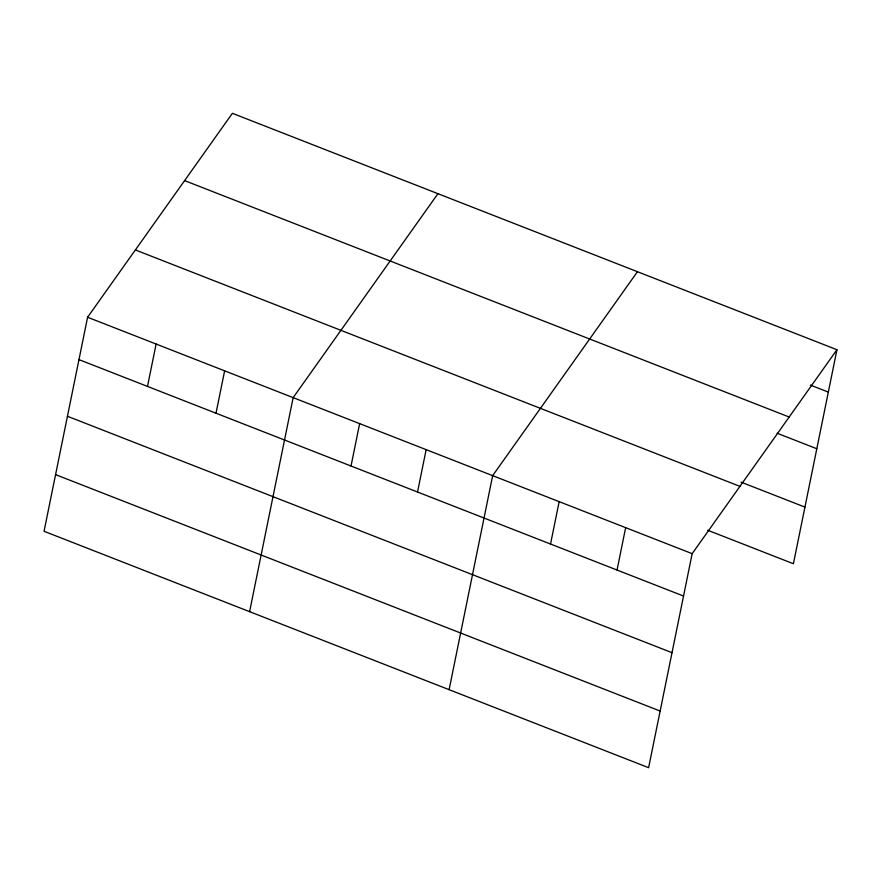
<?xml version="1.0" encoding="UTF-8"?>
<svg xmlns="http://www.w3.org/2000/svg" width="881" height="881" viewBox="0 0 881 881"><rect width="100%" height="100%" fill="white"/><g stroke="black" fill="none" stroke-linecap="round" stroke-linejoin="round"><path stroke-width="1.32" d="M87.593 317.248L44.05 531.276L648.614 767.692L692.158 553.664L836.95 349.724L232.386 113.308L87.593 317.248L692.158 553.664M147.49 386.418L156.113 344.042M216.01 413.211L224.633 370.835M249.598 611.656L293.153 397.628L437.934 193.688M351.023 466.016L359.646 423.629M417.528 492.016L426.151 449.64M449.112 689.68L492.655 475.641L637.448 271.711M550.537 544.029L559.16 501.652M617.041 570.04L625.653 527.653M836.95 349.724L793.407 563.752L707.718 530.241M810.421 385.107L828.327 392.1M184.603 180.605L789.167 417.021M777.163 433.243L816.808 448.748M740.987 482.105L804.926 507.104M135.377 249.951L739.941 486.367M78.971 359.624L683.535 596.041M67.452 416.273L672.016 652.689M55.569 474.628L660.144 711.044"/></g></svg>
